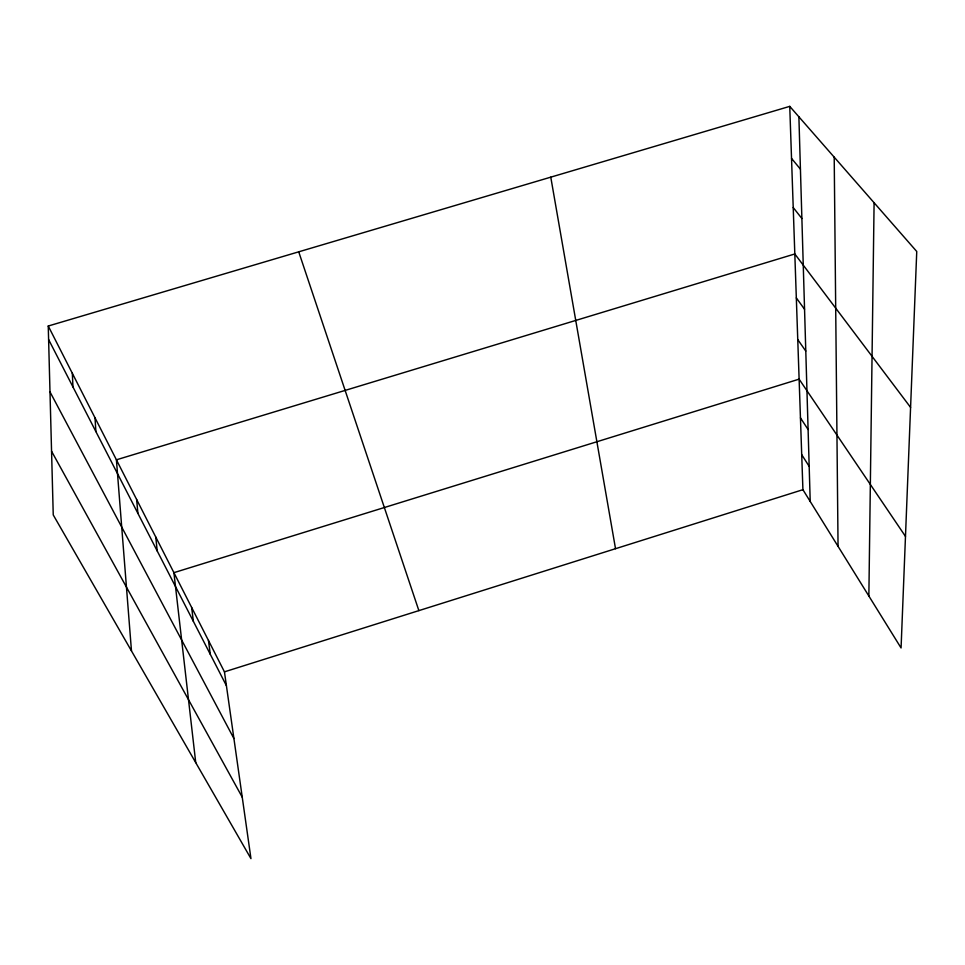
<?xml version="1.0" encoding="UTF-8"?>
<svg xmlns="http://www.w3.org/2000/svg" width="965" height="965" viewBox="0 0 965 965"><rect width="100%" height="100%" fill="white"/><g stroke="black" fill="none" stroke-linecap="round" stroke-linejoin="round"><path stroke-width="1.45" d="M868.862 596.02L874.097 202.759M224.447 671.845L802.916 489.689L789.744 106.367L48.25 326.025L53.244 514.936L250.96 858.633L224.447 671.845L48.25 326.025M789.744 106.367L916.75 251.491L901.069 647.961L802.916 489.689M791.541 158.417L800.419 169.152M793.218 207.535L801.879 218.512M910.586 407.411L794.822 253.964L116.415 459.81L131.481 650.929M796.33 297.92L804.545 309.258M797.766 339.596L805.775 351.067M905.484 536.419L799.117 379.149L173.905 572.667L195.738 762.639M800.455 417.869L808.091 429.522M801.71 454.672L809.177 466.385M51.567 451.258L242.239 797.199M49.999 391.899L233.916 738.551M48.612 339.547L226.401 685.669M298.728 251.829L418.87 610.616M550.774 177.162L615.525 548.699M208.452 640.471L210.31 654.342M191.637 607.455L193.374 621.364M155.763 537.059L157.223 550.991M136.632 499.496L137.911 513.404M95.016 417.809L95.885 431.596M72.327 373.298L72.966 386.965M798.887 116.813L810.214 501.438M834.206 157.162L838.054 546.335"/></g></svg>
